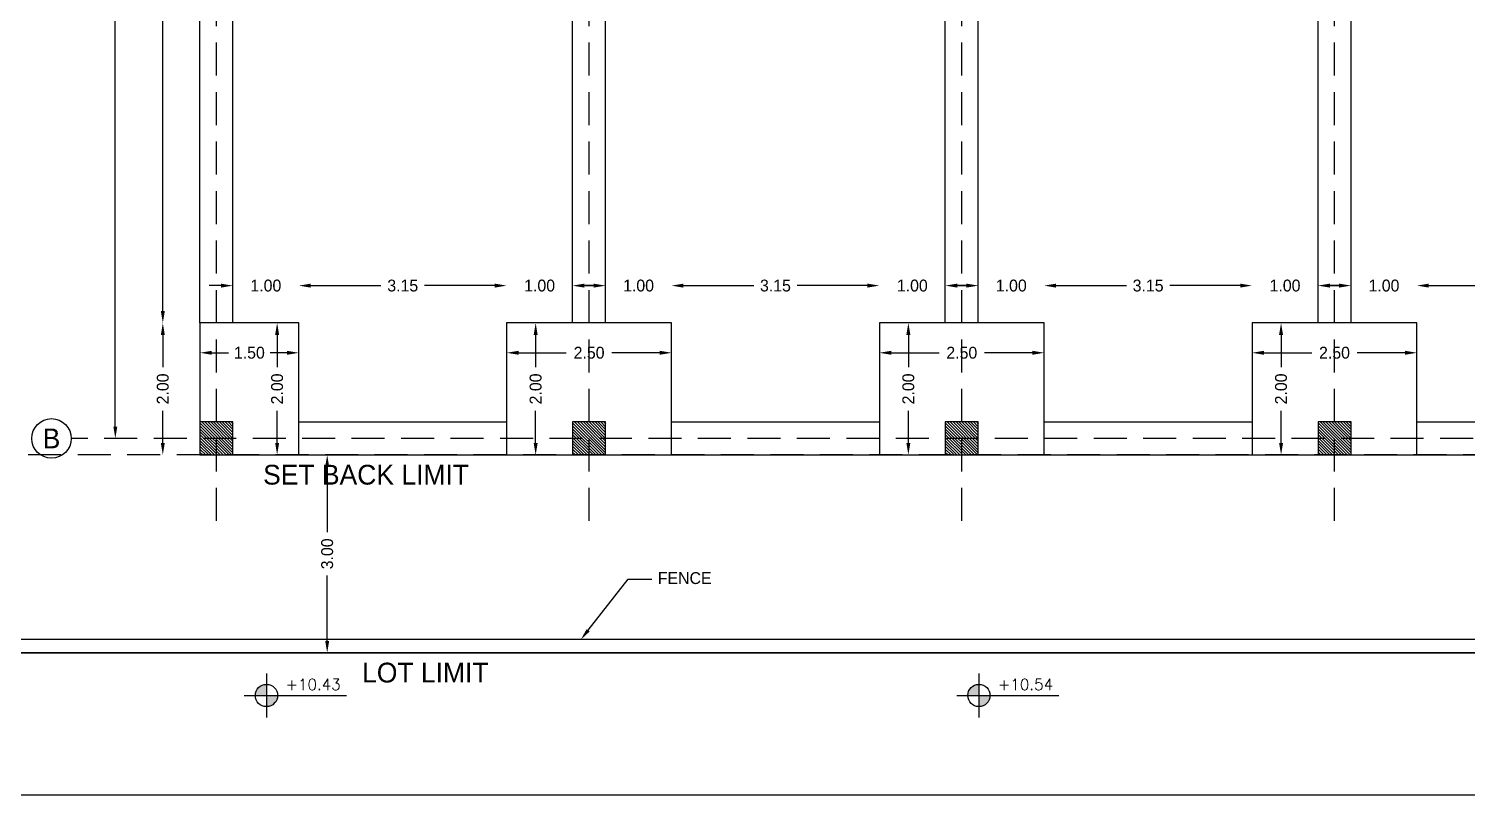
# Model space of a CAD drawing. Header units: metres. Extents: x -353217 to -351774, y -68080 to -67552.
# Drawn here: x -352474.59 to -352452.78, y -67837.88 to -67826.26 of the extents above; entities that cross this region are included whole.
import ezdxf
from ezdxf import colors
from ezdxf.entities.mleader import LeaderData, LeaderLine
from ezdxf.enums import TextEntityAlignment as Align
from ezdxf.math import Vec2, Vec3

# ---------------------------------------------------------------- set-up
doc = ezdxf.new("R2010")
doc.units = ezdxf.units.M
doc.header["$MEASUREMENT"] = 0
doc.header["$PDMODE"] = 2
doc.header["$PDSIZE"] = -0.6
doc.linetypes.add('DASHED', pattern=[0.75, 0.5, -0.25])
for name, color, linetype in [('A-dim', 4, 'Continuous'), ('A-HATCH', 9, 'Continuous'), ('A-levels', 4, 'Continuous'), ('A-TEXT', 6, 'Continuous'), ('A-walls', 5, 'Continuous'), ('Dim', 40, 'Continuous'), ('lot', 3, 'Continuous'), ('proj', 2, 'DASHED'), ('structure', 3, 'Continuous')]:
    doc.layers.add(name, color=color, linetype=linetype)
doc.styles.add('ROMANS', font='romans', dxfattribs={"height": 0.4})
doc.dimstyles.get("Standard").update_dxf_attribs({"dimtxt": 0.18, "dimasz": 0.18, "dimexe": 0.18, "dimexo": 0.0625, "dimgap": 0.09, "dimtad": 0, "dimzin": 0, "dimdsep": 46, "dimtxsty": 'Standard', "dimcen": 0.09, "dimse1": 1, "dimse2": 1, "dimadec": 0, "dimazin": 0, "dimtfac": 1, "dimtix": 1, "dimtofl": 0, "dimtmove": 0, "dimatfit": 3, "dimfxl": 1, "dimtolj": 1, "dimtzin": 0, "dimarcsym": 0})

# ---------------------------------------------------------------- blocks, each defined once
blk = doc.blocks.new('planlev')
h = blk.add_hatch(color=256)
h.paths.add_polyline_path([(0, 0.2, 0.414214), (-0.2, 0), (0, 0)])
h.paths.add_polyline_path([(0.2, 0), (0, 0), (0, -0.2, 0.414214)])
for p, q in [((0, 0.4), (0, -0.4)), ((-0.4, 0), (1.445, 0))]:
    blk.add_line(p, q)
blk.add_circle((0, 0), 0.2)
at = {"style": 'ROMANS'}
for tag, p in [('LEVEL-NOTATION', (0.345, 0.099)), ('FINISH', (0.345, -0.301))]:
    blk.add_attdef(tag, p, '', height=0.2, dxfattribs=at)
blk = doc.blocks.new('*D274')
at = {"layer": 'A-dim', "color": 0, "lineweight": -2, "transparency": 16777216}
for p, q in [((-352470.061, -67832.896), (-352470.061, -67833.886)), ((-352470.061, -67835.536), (-352470.061, -67834.546))]:
    blk.add_line(p, q, dxfattribs=at)
at = {"layer": 'A-dim', "color": 0, "transparency": 16777216}
for points in [[(-352470.091, -67832.896), (-352470.031, -67832.896), (-352470.061, -67832.716)], [(-352470.091, -67835.536), (-352470.031, -67835.536), (-352470.061, -67835.716)]]:
    blk.add_solid(points, dxfattribs=at)
at = {"layer": 'Defpoints', "color": 0, "transparency": 16777216}
for p in [(-352472.191, -67832.716), (-352472.191, -67835.716), (-352470.061, -67835.716)]:
    blk.add_point(p, dxfattribs=at)
at = {"layer": 'A-dim', "color": 0, "transparency": 16777216, "insert": (-352470.061, -67834.216), "char_height": 0.18, "attachment_point": 5, "rotation": 90}
blk.add_mtext('\\A1;3.00', dxfattribs=at)
blk = doc.blocks.new('*D292')
at = {"layer": 'A-dim', "color": 0, "lineweight": -2, "transparency": 16777216}
for p, q in [((-352472.553, -67819.896), (-352472.553, -67824.856)), ((-352472.553, -67830.536), (-352472.553, -67825.576))]:
    blk.add_line(p, q, dxfattribs=at)
at = {"layer": 'A-dim', "color": 0, "transparency": 16777216}
for points in [[(-352472.583, -67819.896), (-352472.523, -67819.896), (-352472.553, -67819.716)], [(-352472.583, -67830.536), (-352472.523, -67830.536), (-352472.553, -67830.716)]]:
    blk.add_solid(points, dxfattribs=at)
at = {"layer": 'Defpoints', "color": 0, "transparency": 16777216}
for p in [(-352471.991, -67819.716), (-352472.553, -67830.716), (-352471.991, -67830.716)]:
    blk.add_point(p, dxfattribs=at)
at = {"layer": 'A-dim', "color": 0, "transparency": 16777216, "insert": (-352472.553, -67825.216), "char_height": 0.18, "attachment_point": 5, "rotation": 90}
blk.add_mtext('\\A1;11.00', dxfattribs=at)
blk = doc.blocks.new('*D293')
at = {"layer": 'A-dim', "color": 0, "lineweight": -2, "transparency": 16777216}
for p, q in [((-352472.553, -67830.896), (-352472.553, -67831.386)), ((-352472.553, -67832.536), (-352472.553, -67832.046))]:
    blk.add_line(p, q, dxfattribs=at)
at = {"layer": 'A-dim', "color": 0, "transparency": 16777216}
for points in [[(-352472.583, -67830.896), (-352472.523, -67830.896), (-352472.553, -67830.716)], [(-352472.583, -67832.536), (-352472.523, -67832.536), (-352472.553, -67832.716)]]:
    blk.add_solid(points, dxfattribs=at)
at = {"layer": 'Defpoints', "color": 0, "transparency": 16777216}
for p in [(-352471.991, -67830.716), (-352472.553, -67832.716), (-352471.991, -67832.716)]:
    blk.add_point(p, dxfattribs=at)
at = {"layer": 'A-dim', "color": 0, "transparency": 16777216, "insert": (-352472.553, -67831.716), "char_height": 0.18, "attachment_point": 5, "rotation": 90}
blk.add_mtext('\\A1;2.00', dxfattribs=at)
blk = doc.blocks.new('*D294')
at = {"layer": 'A-dim', "color": 0, "lineweight": -2, "transparency": 16777216}
for p, q in [((-352471.671, -67830.15), (-352471.851, -67830.15)), ((-352470.311, -67830.15), (-352470.131, -67830.15))]:
    blk.add_line(p, q, dxfattribs=at)
at = {"layer": 'A-dim', "color": 0, "transparency": 16777216}
for points in [[(-352471.671, -67830.12), (-352471.671, -67830.18), (-352471.491, -67830.15)], [(-352470.311, -67830.12), (-352470.311, -67830.18), (-352470.491, -67830.15)]]:
    blk.add_solid(points, dxfattribs=at)
at = {"layer": 'Defpoints', "color": 0, "transparency": 16777216}
for p in [(-352470.491, -67830.15), (-352471.491, -67830.716), (-352470.491, -67830.716)]:
    blk.add_point(p, dxfattribs=at)
at = {"layer": 'A-dim', "color": 0, "transparency": 16777216, "insert": (-352470.991, -67830.15), "char_height": 0.18, "attachment_point": 5}
blk.add_mtext('\\A1;1.00', dxfattribs=at)
blk = doc.blocks.new('*D295')
at = {"layer": 'A-dim', "color": 0, "lineweight": -2, "transparency": 16777216}
for p, q in [((-352470.311, -67830.15), (-352469.246, -67830.15)), ((-352467.521, -67830.15), (-352468.586, -67830.15))]:
    blk.add_line(p, q, dxfattribs=at)
at = {"layer": 'A-dim', "color": 0, "transparency": 16777216}
for points in [[(-352470.311, -67830.12), (-352470.311, -67830.18), (-352470.491, -67830.15)], [(-352467.521, -67830.12), (-352467.521, -67830.18), (-352467.341, -67830.15)]]:
    blk.add_solid(points, dxfattribs=at)
at = {"layer": 'Defpoints', "color": 0, "transparency": 16777216}
for p in [(-352467.341, -67830.15), (-352470.491, -67830.716), (-352467.341, -67830.716)]:
    blk.add_point(p, dxfattribs=at)
at = {"layer": 'A-dim', "color": 0, "transparency": 16777216, "insert": (-352468.916, -67830.15), "char_height": 0.18, "attachment_point": 5}
blk.add_mtext('\\A1;3.15', dxfattribs=at)
blk = doc.blocks.new('*D296')
at = {"layer": 'A-dim', "color": 0, "lineweight": -2, "transparency": 16777216}
for p, q in [((-352467.521, -67830.15), (-352467.701, -67830.15)), ((-352466.161, -67830.15), (-352465.981, -67830.15))]:
    blk.add_line(p, q, dxfattribs=at)
at = {"layer": 'A-dim', "color": 0, "transparency": 16777216}
for points in [[(-352467.521, -67830.12), (-352467.521, -67830.18), (-352467.341, -67830.15)], [(-352466.161, -67830.12), (-352466.161, -67830.18), (-352466.341, -67830.15)]]:
    blk.add_solid(points, dxfattribs=at)
at = {"layer": 'Defpoints', "color": 0, "transparency": 16777216}
for p in [(-352466.341, -67830.15), (-352467.341, -67830.716), (-352466.341, -67830.716)]:
    blk.add_point(p, dxfattribs=at)
at = {"layer": 'A-dim', "color": 0, "transparency": 16777216, "insert": (-352466.841, -67830.15), "char_height": 0.18, "attachment_point": 5}
blk.add_mtext('\\A1;1.00', dxfattribs=at)
blk = doc.blocks.new('*D297')
at = {"layer": 'A-dim', "color": 0, "lineweight": -2, "transparency": 16777216}
for p, q in [((-352466.021, -67830.15), (-352466.201, -67830.15)), ((-352464.661, -67830.15), (-352464.481, -67830.15))]:
    blk.add_line(p, q, dxfattribs=at)
at = {"layer": 'A-dim', "color": 0, "transparency": 16777216}
for points in [[(-352466.021, -67830.12), (-352466.021, -67830.18), (-352465.841, -67830.15)], [(-352464.661, -67830.12), (-352464.661, -67830.18), (-352464.841, -67830.15)]]:
    blk.add_solid(points, dxfattribs=at)
at = {"layer": 'Defpoints', "color": 0, "transparency": 16777216}
for p in [(-352464.841, -67830.15), (-352465.841, -67830.716), (-352464.841, -67830.716)]:
    blk.add_point(p, dxfattribs=at)
at = {"layer": 'A-dim', "color": 0, "transparency": 16777216, "insert": (-352465.341, -67830.15), "char_height": 0.18, "attachment_point": 5}
blk.add_mtext('\\A1;1.00', dxfattribs=at)
blk = doc.blocks.new('*D298')
at = {"layer": 'A-dim', "color": 0, "lineweight": -2, "transparency": 16777216}
for p, q in [((-352464.661, -67830.15), (-352463.596, -67830.15)), ((-352461.871, -67830.15), (-352462.936, -67830.15))]:
    blk.add_line(p, q, dxfattribs=at)
at = {"layer": 'A-dim', "color": 0, "transparency": 16777216}
for points in [[(-352464.661, -67830.12), (-352464.661, -67830.18), (-352464.841, -67830.15)], [(-352461.871, -67830.12), (-352461.871, -67830.18), (-352461.691, -67830.15)]]:
    blk.add_solid(points, dxfattribs=at)
at = {"layer": 'Defpoints', "color": 0, "transparency": 16777216}
for p in [(-352461.691, -67830.15), (-352464.841, -67830.716), (-352461.691, -67830.716)]:
    blk.add_point(p, dxfattribs=at)
at = {"layer": 'A-dim', "color": 0, "transparency": 16777216, "insert": (-352463.266, -67830.15), "char_height": 0.18, "attachment_point": 5}
blk.add_mtext('\\A1;3.15', dxfattribs=at)
blk = doc.blocks.new('*D299')
at = {"layer": 'A-dim', "color": 0, "lineweight": -2, "transparency": 16777216}
for p, q in [((-352461.871, -67830.15), (-352462.051, -67830.15)), ((-352460.511, -67830.15), (-352460.331, -67830.15))]:
    blk.add_line(p, q, dxfattribs=at)
at = {"layer": 'A-dim', "color": 0, "transparency": 16777216}
for points in [[(-352461.871, -67830.12), (-352461.871, -67830.18), (-352461.691, -67830.15)], [(-352460.511, -67830.12), (-352460.511, -67830.18), (-352460.691, -67830.15)]]:
    blk.add_solid(points, dxfattribs=at)
at = {"layer": 'Defpoints', "color": 0, "transparency": 16777216}
for p in [(-352460.691, -67830.15), (-352461.691, -67830.716), (-352460.691, -67830.716)]:
    blk.add_point(p, dxfattribs=at)
at = {"layer": 'A-dim', "color": 0, "transparency": 16777216, "insert": (-352461.191, -67830.15), "char_height": 0.18, "attachment_point": 5}
blk.add_mtext('\\A1;1.00', dxfattribs=at)
blk = doc.blocks.new('*D300')
at = {"layer": 'A-dim', "color": 0, "lineweight": -2, "transparency": 16777216}
for p, q in [((-352460.371, -67830.15), (-352460.551, -67830.15)), ((-352459.011, -67830.15), (-352458.831, -67830.15))]:
    blk.add_line(p, q, dxfattribs=at)
at = {"layer": 'A-dim', "color": 0, "transparency": 16777216}
for points in [[(-352460.371, -67830.12), (-352460.371, -67830.18), (-352460.191, -67830.15)], [(-352459.011, -67830.12), (-352459.011, -67830.18), (-352459.191, -67830.15)]]:
    blk.add_solid(points, dxfattribs=at)
at = {"layer": 'Defpoints', "color": 0, "transparency": 16777216}
for p in [(-352459.191, -67830.15), (-352460.191, -67830.716), (-352459.191, -67830.716)]:
    blk.add_point(p, dxfattribs=at)
at = {"layer": 'A-dim', "color": 0, "transparency": 16777216, "insert": (-352459.691, -67830.15), "char_height": 0.18, "attachment_point": 5}
blk.add_mtext('\\A1;1.00', dxfattribs=at)
blk = doc.blocks.new('*D301')
at = {"layer": 'A-dim', "color": 0, "lineweight": -2, "transparency": 16777216}
for p, q in [((-352459.011, -67830.15), (-352457.946, -67830.15)), ((-352456.221, -67830.15), (-352457.286, -67830.15))]:
    blk.add_line(p, q, dxfattribs=at)
at = {"layer": 'A-dim', "color": 0, "transparency": 16777216}
for points in [[(-352459.011, -67830.12), (-352459.011, -67830.18), (-352459.191, -67830.15)], [(-352456.221, -67830.12), (-352456.221, -67830.18), (-352456.041, -67830.15)]]:
    blk.add_solid(points, dxfattribs=at)
at = {"layer": 'Defpoints', "color": 0, "transparency": 16777216}
for p in [(-352456.041, -67830.15), (-352459.191, -67830.716), (-352456.041, -67830.716)]:
    blk.add_point(p, dxfattribs=at)
at = {"layer": 'A-dim', "color": 0, "transparency": 16777216, "insert": (-352457.616, -67830.15), "char_height": 0.18, "attachment_point": 5}
blk.add_mtext('\\A1;3.15', dxfattribs=at)
blk = doc.blocks.new('*D302')
at = {"layer": 'A-dim', "color": 0, "lineweight": -2, "transparency": 16777216}
for p, q in [((-352456.221, -67830.15), (-352456.401, -67830.15)), ((-352454.861, -67830.15), (-352454.681, -67830.15))]:
    blk.add_line(p, q, dxfattribs=at)
at = {"layer": 'A-dim', "color": 0, "transparency": 16777216}
for points in [[(-352456.221, -67830.12), (-352456.221, -67830.18), (-352456.041, -67830.15)], [(-352454.861, -67830.12), (-352454.861, -67830.18), (-352455.041, -67830.15)]]:
    blk.add_solid(points, dxfattribs=at)
at = {"layer": 'Defpoints', "color": 0, "transparency": 16777216}
for p in [(-352455.041, -67830.15), (-352456.041, -67830.716), (-352455.041, -67830.716)]:
    blk.add_point(p, dxfattribs=at)
at = {"layer": 'A-dim', "color": 0, "transparency": 16777216, "insert": (-352455.541, -67830.15), "char_height": 0.18, "attachment_point": 5}
blk.add_mtext('\\A1;1.00', dxfattribs=at)
blk = doc.blocks.new('*D303')
at = {"layer": 'A-dim', "color": 0, "lineweight": -2, "transparency": 16777216}
for p, q in [((-352454.721, -67830.15), (-352454.901, -67830.15)), ((-352453.361, -67830.15), (-352453.181, -67830.15))]:
    blk.add_line(p, q, dxfattribs=at)
at = {"layer": 'A-dim', "color": 0, "transparency": 16777216}
for points in [[(-352454.721, -67830.12), (-352454.721, -67830.18), (-352454.541, -67830.15)], [(-352453.361, -67830.12), (-352453.361, -67830.18), (-352453.541, -67830.15)]]:
    blk.add_solid(points, dxfattribs=at)
at = {"layer": 'Defpoints', "color": 0, "transparency": 16777216}
for p in [(-352453.541, -67830.15), (-352454.541, -67830.716), (-352453.541, -67830.716)]:
    blk.add_point(p, dxfattribs=at)
at = {"layer": 'A-dim', "color": 0, "transparency": 16777216, "insert": (-352454.041, -67830.15), "char_height": 0.18, "attachment_point": 5}
blk.add_mtext('\\A1;1.00', dxfattribs=at)
blk = doc.blocks.new('*D304')
at = {"layer": 'A-dim', "color": 0, "lineweight": -2, "transparency": 16777216}
for p, q in [((-352453.361, -67830.15), (-352452.296, -67830.15)), ((-352450.571, -67830.15), (-352451.636, -67830.15))]:
    blk.add_line(p, q, dxfattribs=at)
at = {"layer": 'A-dim', "color": 0, "transparency": 16777216}
for points in [[(-352453.361, -67830.12), (-352453.361, -67830.18), (-352453.541, -67830.15)], [(-352450.571, -67830.12), (-352450.571, -67830.18), (-352450.391, -67830.15)]]:
    blk.add_solid(points, dxfattribs=at)
at = {"layer": 'Defpoints', "color": 0, "transparency": 16777216}
for p in [(-352450.391, -67830.15), (-352453.541, -67830.716), (-352450.391, -67830.716)]:
    blk.add_point(p, dxfattribs=at)
at = {"layer": 'A-dim', "color": 0, "transparency": 16777216, "insert": (-352451.966, -67830.15), "char_height": 0.18, "attachment_point": 5}
blk.add_mtext('\\A1;3.15', dxfattribs=at)
blk = doc.blocks.new('*D334')
at = {"layer": 'A-dim', "color": 0, "lineweight": -2, "transparency": 16777216}
for p, q in [((-352470.82, -67830.896), (-352470.82, -67831.386)), ((-352470.82, -67832.536), (-352470.82, -67832.046))]:
    blk.add_line(p, q, dxfattribs=at)
at = {"layer": 'A-dim', "color": 0, "transparency": 16777216}
for points in [[(-352470.85, -67830.896), (-352470.79, -67830.896), (-352470.82, -67830.716)], [(-352470.85, -67832.536), (-352470.79, -67832.536), (-352470.82, -67832.716)]]:
    blk.add_solid(points, dxfattribs=at)
at = {"layer": 'Defpoints', "color": 0, "transparency": 16777216}
for p in [(-352470.491, -67830.716), (-352470.82, -67832.716), (-352470.491, -67832.716)]:
    blk.add_point(p, dxfattribs=at)
at = {"layer": 'A-dim', "color": 0, "transparency": 16777216, "insert": (-352470.82, -67831.716), "char_height": 0.18, "attachment_point": 5, "rotation": 90}
blk.add_mtext('\\A1;2.00', dxfattribs=at)
blk = doc.blocks.new('*D335')
at = {"layer": 'A-dim', "color": 0, "lineweight": -2, "transparency": 16777216}
for p, q in [((-352471.811, -67831.168), (-352471.556, -67831.168)), ((-352470.671, -67831.168), (-352470.926, -67831.168))]:
    blk.add_line(p, q, dxfattribs=at)
at = {"layer": 'A-dim', "color": 0, "transparency": 16777216}
for points in [[(-352471.811, -67831.138), (-352471.811, -67831.198), (-352471.991, -67831.168)], [(-352470.671, -67831.138), (-352470.671, -67831.198), (-352470.491, -67831.168)]]:
    blk.add_solid(points, dxfattribs=at)
at = {"layer": 'Defpoints', "color": 0, "transparency": 16777216}
for p in [(-352471.991, -67830.716), (-352470.491, -67830.716), (-352470.491, -67831.168)]:
    blk.add_point(p, dxfattribs=at)
at = {"layer": 'A-dim', "color": 0, "transparency": 16777216, "insert": (-352471.241, -67831.168), "char_height": 0.18, "attachment_point": 5}
blk.add_mtext('\\A1;1.50', dxfattribs=at)
blk = doc.blocks.new('*D336')
at = {"layer": 'A-dim', "color": 0, "lineweight": -2, "transparency": 16777216}
for p, q in [((-352467.161, -67831.168), (-352466.436, -67831.168)), ((-352465.021, -67831.168), (-352465.746, -67831.168))]:
    blk.add_line(p, q, dxfattribs=at)
at = {"layer": 'A-dim', "color": 0, "transparency": 16777216}
for points in [[(-352467.161, -67831.138), (-352467.161, -67831.198), (-352467.341, -67831.168)], [(-352465.021, -67831.138), (-352465.021, -67831.198), (-352464.841, -67831.168)]]:
    blk.add_solid(points, dxfattribs=at)
at = {"layer": 'Defpoints', "color": 0, "transparency": 16777216}
for p in [(-352467.341, -67830.716), (-352464.841, -67830.716), (-352464.841, -67831.168)]:
    blk.add_point(p, dxfattribs=at)
at = {"layer": 'A-dim', "color": 0, "transparency": 16777216, "insert": (-352466.091, -67831.168), "char_height": 0.18, "attachment_point": 5}
blk.add_mtext('\\A1;2.50', dxfattribs=at)
blk = doc.blocks.new('*D337')
at = {"layer": 'A-dim', "color": 0, "lineweight": -2, "transparency": 16777216}
for p, q in [((-352466.901, -67830.896), (-352466.901, -67831.386)), ((-352466.901, -67832.536), (-352466.901, -67832.046))]:
    blk.add_line(p, q, dxfattribs=at)
at = {"layer": 'A-dim', "color": 0, "transparency": 16777216}
for points in [[(-352466.931, -67830.896), (-352466.871, -67830.896), (-352466.901, -67830.716)], [(-352466.931, -67832.536), (-352466.871, -67832.536), (-352466.901, -67832.716)]]:
    blk.add_solid(points, dxfattribs=at)
at = {"layer": 'Defpoints', "color": 0, "transparency": 16777216}
for p in [(-352464.841, -67830.716), (-352466.901, -67832.716), (-352464.841, -67832.716)]:
    blk.add_point(p, dxfattribs=at)
at = {"layer": 'A-dim', "color": 0, "transparency": 16777216, "insert": (-352466.901, -67831.716), "char_height": 0.18, "attachment_point": 5, "rotation": 90}
blk.add_mtext('\\A1;2.00', dxfattribs=at)
blk = doc.blocks.new('*D338')
at = {"layer": 'A-dim', "color": 0, "lineweight": -2, "transparency": 16777216}
for p, q in [((-352461.511, -67831.168), (-352460.786, -67831.168)), ((-352459.371, -67831.168), (-352460.096, -67831.168))]:
    blk.add_line(p, q, dxfattribs=at)
at = {"layer": 'A-dim', "color": 0, "transparency": 16777216}
for points in [[(-352461.511, -67831.138), (-352461.511, -67831.198), (-352461.691, -67831.168)], [(-352459.371, -67831.138), (-352459.371, -67831.198), (-352459.191, -67831.168)]]:
    blk.add_solid(points, dxfattribs=at)
at = {"layer": 'Defpoints', "color": 0, "transparency": 16777216}
for p in [(-352461.691, -67830.716), (-352459.191, -67830.716), (-352459.191, -67831.168)]:
    blk.add_point(p, dxfattribs=at)
at = {"layer": 'A-dim', "color": 0, "transparency": 16777216, "insert": (-352460.441, -67831.168), "char_height": 0.18, "attachment_point": 5}
blk.add_mtext('\\A1;2.50', dxfattribs=at)
blk = doc.blocks.new('*D339')
at = {"layer": 'A-dim', "color": 0, "lineweight": -2, "transparency": 16777216}
for p, q in [((-352461.251, -67830.896), (-352461.251, -67831.386)), ((-352461.251, -67832.536), (-352461.251, -67832.046))]:
    blk.add_line(p, q, dxfattribs=at)
at = {"layer": 'A-dim', "color": 0, "transparency": 16777216}
for points in [[(-352461.281, -67830.896), (-352461.221, -67830.896), (-352461.251, -67830.716)], [(-352461.281, -67832.536), (-352461.221, -67832.536), (-352461.251, -67832.716)]]:
    blk.add_solid(points, dxfattribs=at)
at = {"layer": 'Defpoints', "color": 0, "transparency": 16777216}
for p in [(-352459.191, -67830.716), (-352461.251, -67832.716), (-352459.191, -67832.716)]:
    blk.add_point(p, dxfattribs=at)
at = {"layer": 'A-dim', "color": 0, "transparency": 16777216, "insert": (-352461.251, -67831.716), "char_height": 0.18, "attachment_point": 5, "rotation": 90}
blk.add_mtext('\\A1;2.00', dxfattribs=at)
blk = doc.blocks.new('*D340')
at = {"layer": 'A-dim', "color": 0, "lineweight": -2, "transparency": 16777216}
for p, q in [((-352455.861, -67831.168), (-352455.136, -67831.168)), ((-352453.721, -67831.168), (-352454.446, -67831.168))]:
    blk.add_line(p, q, dxfattribs=at)
at = {"layer": 'A-dim', "color": 0, "transparency": 16777216}
for points in [[(-352455.861, -67831.138), (-352455.861, -67831.198), (-352456.041, -67831.168)], [(-352453.721, -67831.138), (-352453.721, -67831.198), (-352453.541, -67831.168)]]:
    blk.add_solid(points, dxfattribs=at)
at = {"layer": 'Defpoints', "color": 0, "transparency": 16777216}
for p in [(-352456.041, -67830.716), (-352453.541, -67830.716), (-352453.541, -67831.168)]:
    blk.add_point(p, dxfattribs=at)
at = {"layer": 'A-dim', "color": 0, "transparency": 16777216, "insert": (-352454.791, -67831.168), "char_height": 0.18, "attachment_point": 5}
blk.add_mtext('\\A1;2.50', dxfattribs=at)
blk = doc.blocks.new('*D341')
at = {"layer": 'A-dim', "color": 0, "lineweight": -2, "transparency": 16777216}
for p, q in [((-352455.601, -67830.896), (-352455.601, -67831.386)), ((-352455.601, -67832.536), (-352455.601, -67832.046))]:
    blk.add_line(p, q, dxfattribs=at)
at = {"layer": 'A-dim', "color": 0, "transparency": 16777216}
for points in [[(-352455.631, -67830.896), (-352455.571, -67830.896), (-352455.601, -67830.716)], [(-352455.631, -67832.536), (-352455.571, -67832.536), (-352455.601, -67832.716)]]:
    blk.add_solid(points, dxfattribs=at)
at = {"layer": 'Defpoints', "color": 0, "transparency": 16777216}
for p in [(-352453.541, -67830.716), (-352455.601, -67832.716), (-352453.541, -67832.716)]:
    blk.add_point(p, dxfattribs=at)
at = {"layer": 'A-dim', "color": 0, "transparency": 16777216, "insert": (-352455.601, -67831.716), "char_height": 0.18, "attachment_point": 5, "rotation": 90}
blk.add_mtext('\\A1;2.00', dxfattribs=at)
blk = doc.blocks.new('*D353')
at = {"layer": 'A-dim', "color": 0, "lineweight": -2, "transparency": 16777216}
for p, q in [((-352473.273, -67818.146), (-352473.273, -67824.811)), ((-352473.273, -67832.286), (-352473.273, -67825.621))]:
    blk.add_line(p, q, dxfattribs=at)
at = {"layer": 'A-dim', "color": 0, "transparency": 16777216}
for points in [[(-352473.303, -67818.146), (-352473.243, -67818.146), (-352473.273, -67817.966)], [(-352473.303, -67832.286), (-352473.243, -67832.286), (-352473.273, -67832.466)]]:
    blk.add_solid(points, dxfattribs=at)
at = {"layer": 'Defpoints', "color": 0, "transparency": 16777216}
for p in [(-352473.941, -67817.966), (-352473.941, -67832.466), (-352473.273, -67832.466)]:
    blk.add_point(p, dxfattribs=at)
at = {"layer": 'A-dim', "color": 0, "transparency": 16777216, "insert": (-352473.273, -67825.216), "char_height": 0.18, "attachment_point": 5, "rotation": 90}
blk.add_mtext('\\A1;14.50', dxfattribs=at)

msp = doc.modelspace()

# ---------------------------------------------------------------- hatches: boundary and pattern name
at = {"layer": 'A-HATCH'}
h = msp.add_hatch(dxfattribs=at)
h.set_pattern_fill('LINE', color=256, scale=0.25, angle=315, style=0)
h.set_pattern_definition([(315, (-352471.990604, -67832.716397), (0.0220971, 0.0220971), [])])
h.paths.add_polyline_path([(-352471.4906036, -67832.2163974), (-352471.9906036, -67832.2163974), (-352471.9906036, -67832.7163974), (-352471.4906036, -67832.7163974)])
h = msp.add_hatch(dxfattribs=at)
h.set_pattern_fill('LINE', color=256, scale=0.25, angle=315, style=0)
h.set_pattern_definition([(315, (-352466.340604, -67832.716397), (0.0220971, 0.0220971), [])])
h.paths.add_polyline_path([(-352465.8406036, -67832.2163974), (-352466.3406036, -67832.2163974), (-352466.3406036, -67832.7163974), (-352465.8406036, -67832.7163974)])
h = msp.add_hatch(dxfattribs=at)
h.set_pattern_fill('LINE', color=256, scale=0.25, angle=315, style=0)
h.set_pattern_definition([(315, (-352460.690604, -67832.716397), (0.0220971, 0.0220971), [])])
h.paths.add_polyline_path([(-352460.1906036, -67832.2163974), (-352460.6906036, -67832.2163974), (-352460.6906036, -67832.7163974), (-352460.1906036, -67832.7163974)])
h = msp.add_hatch(dxfattribs=at)
h.set_pattern_fill('LINE', color=256, scale=0.25, angle=315, style=0)
h.set_pattern_definition([(315, (-352455.040604, -67832.716397), (0.0220971, 0.0220971), [])])
h.paths.add_polyline_path([(-352454.5406036, -67832.2163974), (-352455.0406036, -67832.2163974), (-352455.0406036, -67832.7163974), (-352454.5406036, -67832.7163974)])

# ---------------------------------------------------------------- linework, layer by layer
msp.add_line((-352479.1960723, -67835.7163974), (-352427.5158223, -67835.7163974))
at = {"layer": 'A-TEXT'}
msp.add_circle((-352474.2406036, -67832.4663974), 0.3, dxfattribs=at)
at = {"layer": 'A-walls'}
for p, q in [((-352471.9906036, -67830.7163974), (-352471.9906036, -67819.7163974)), ((-352471.4906036, -67830.7163974), (-352471.4906036, -67819.7163974)), ((-352466.3406036, -67830.7163974), (-352466.3406036, -67819.7163974)), ((-352465.8406036, -67830.7163974), (-352465.8406036, -67819.7163974)), ((-352460.6906036, -67830.7163974), (-352460.6906036, -67819.7163974)), ((-352460.1906036, -67830.7163974), (-352460.1906036, -67819.7163974)), ((-352455.0406036, -67830.7163974), (-352455.0406036, -67819.7163974)), ((-352454.5406036, -67830.7163974), (-352454.5406036, -67819.7163974)), ((-352470.4906036, -67832.2163974), (-352467.3406036, -67832.2163974)), ((-352464.8406036, -67832.2163974), (-352461.6906036, -67832.2163974)), ((-352459.1906036, -67832.2163974), (-352456.0406036, -67832.2163974)), ((-352453.5406036, -67832.2163974), (-352450.3906036, -67832.2163974)), ((-352470.4906036, -67832.7163974), (-352467.3406036, -67832.7163974)), ((-352464.8406036, -67832.7163974), (-352461.6906036, -67832.7163974)), ((-352459.1906036, -67832.7163974), (-352456.0406036, -67832.7163974)), ((-352453.5406036, -67832.7163974), (-352450.3906036, -67832.7163974))]:
    msp.add_line(p, q, dxfattribs=at)
msp.add_lwpolyline([(-352479.7652508, -67810.3676991), (-352479.7797468, -67809.8507424), (-352414.4923415, -67794.5440272), (-352413.8815705, -67820.5693195), (-352428.7166581, -67820.7648419), (-352427.5653906, -67835.5163974), (-352479.0600533, -67835.5163974), (-352479.6250452, -67815.3676991)], dxfattribs=at)
for points in [[(-352471.9906036, -67832.7163974), (-352470.4906036, -67832.7163974), (-352470.4906036, -67830.7163974), (-352471.9906036, -67830.7163974)], [(-352467.3406036, -67832.7163974), (-352464.8406036, -67832.7163974), (-352464.8406036, -67830.7163974), (-352467.3406036, -67830.7163974)], [(-352461.6906036, -67832.7163974), (-352459.1906036, -67832.7163974), (-352459.1906036, -67830.7163974), (-352461.6906036, -67830.7163974)], [(-352456.0406036, -67832.7163974), (-352453.5406036, -67832.7163974), (-352453.5406036, -67830.7163974), (-352456.0406036, -67830.7163974)]]:
    msp.add_lwpolyline(points, close=True, dxfattribs=at)
at = {"layer": 'Dim'}
msp.add_lwpolyline([(-352494.2698072, -67793.8752964), (-352405.2698072, -67793.8752964), (-352405.2698072, -67837.8752964), (-352494.2698072, -67837.8752964)], close=True, dxfattribs=at)
at = {"layer": 'lot'}
msp.add_lwpolyline([(-352479.9842414, -67809.6932632), (-352414.2981757, -67794.2930815), (-352413.6768847, -67820.7666391), (-352428.500662, -67820.9620125), (-352427.3491737, -67835.7163974), (-352479.2545236, -67835.7163974), (-352479.9842414, -67809.6932632)], dxfattribs=at)
at = {"layer": 'lot', "linetype": 'DASHED'}
msp.add_lwpolyline([(-352476.9168237, -67812.0554514), (-352417.2106625, -67798.0572659), (-352416.7471723, -67817.8068441), (-352431.7406036, -67818.0044534), (-352430.5924275, -67832.7163974), (-352476.3374678, -67832.7163974)], close=True, dxfattribs=at)
at = {"layer": 'proj'}
for p, q in [((-352471.7406036, -67833.7163974), (-352471.7406036, -67815.7163974)), ((-352466.0906036, -67833.7163974), (-352466.0906036, -67815.7163974)), ((-352460.4406036, -67833.7163974), (-352460.4406036, -67815.7163974)), ((-352454.7906036, -67833.7163974), (-352454.7906036, -67815.7163974)), ((-352430.9406036, -67832.4663974), (-352473.9406036, -67832.4663974))]:
    msp.add_line(p, q, dxfattribs=at)
at = {"layer": 'structure'}
for points in [[(-352471.9906036, -67832.7163974), (-352471.4906036, -67832.7163974), (-352471.4906036, -67832.2163974), (-352471.9906036, -67832.2163974)], [(-352466.3406036, -67832.7163974), (-352465.8406036, -67832.7163974), (-352465.8406036, -67832.2163974), (-352466.3406036, -67832.2163974)], [(-352460.6906036, -67832.7163974), (-352460.1906036, -67832.7163974), (-352460.1906036, -67832.2163974), (-352460.6906036, -67832.2163974)], [(-352455.0406036, -67832.7163974), (-352454.5406036, -67832.7163974), (-352454.5406036, -67832.2163974), (-352455.0406036, -67832.2163974)]]:
    msp.add_lwpolyline(points, close=True, dxfattribs=at)

# ---------------------------------------------------------------- block references
at = {"layer": 'A-levels'}
ref = msp.add_blockref('planlev', (-352470.9815401, -67836.3634014), dxfattribs=dict(at, xscale=0.8399999999811083, yscale=0.8400000266188385, zscale=0.8399999999811083, rotation=0.01238904898646651))
ref.add_attrib('LEVEL-NOTATION', '+10.43', (-352470.6916878, -67836.2804778), dxfattribs={"height": 0.168, "rotation": 0.01238905, "style": 'ROMANS'})
ref = msp.add_blockref('planlev', (-352460.1820243, -67836.3634014), dxfattribs=dict(at, xscale=0.8399999999811083, yscale=0.8400000266188385, zscale=0.8399999999811083, rotation=0.01238904898646651))
ref.add_attrib('LEVEL-NOTATION', '+10.54', (-352459.8921721, -67836.2804778), dxfattribs={"height": 0.168, "rotation": 0.01238905, "style": 'ROMANS'})

# ---------------------------------------------------------------- texts
at = {"layer": 'A-TEXT'}
msp.add_text('B', height=0.3, dxfattribs=at).set_placement((-352474.2406036, -67832.4663974), align=Align.MIDDLE_CENTER)
for s, p in [('SET BACK LIMIT', (-352471.0327222, -67833.1661027)), ('LOT LIMIT', (-352469.5320549, -67836.1661027))]:
    msp.add_text(s, height=0.3, dxfattribs=at).set_placement(p)

# ---------------------------------------------------------------- dimensions: what is measured, and where the dimension line sits
at = {"layer": 'A-dim'}
for base, p1, p2, override, picture, middle in [((-352473.2732988, -67832.4663974), (-352473.9406036, -67817.9663974), (-352473.9406036, -67832.4663974), {"dimfxl": 0.5}, '*D353', (-352473.2732988, -67825.2163974)), ((-352472.5531011, -67830.7163974), (-352471.9906036, -67819.7163974), (-352471.9906036, -67830.7163974), {"dimtmove": 1, "dimfxl": 0.5}, '*D292', (-352472.5531011, -67825.2163974)), ((-352472.5531011, -67832.7163974), (-352471.9906036, -67830.7163974), (-352471.9906036, -67832.7163974), {"dimtmove": 1, "dimfxl": 0.5}, '*D293', (-352472.5531011, -67831.7163974)), ((-352470.8200501, -67832.7163974), (-352470.4906036, -67830.7163974), (-352470.4906036, -67832.7163974), {"dimfxl": 0.5}, '*D334', (-352470.8200501, -67831.7163974)), ((-352466.9005241, -67832.7163974), (-352464.8406036, -67830.7163974), (-352464.8406036, -67832.7163974), {"dimfxl": 0.5}, '*D337', (-352466.9005241, -67831.7163974)), ((-352461.2505241, -67832.7163974), (-352459.1906036, -67830.7163974), (-352459.1906036, -67832.7163974), {"dimfxl": 0.5}, '*D339', (-352461.2505241, -67831.7163974)), ((-352455.6005241, -67832.7163974), (-352453.5406036, -67830.7163974), (-352453.5406036, -67832.7163974), {"dimfxl": 0.5}, '*D341', (-352455.6005241, -67831.7163974)), ((-352470.0605311, -67835.7163974), (-352472.1906036, -67832.7163974), (-352472.1906036, -67835.7163974), {"dimfxl": 0.5}, '*D274', (-352470.0605311, -67834.2163974))]:
    dim = msp.add_linear_dim(base=base, p1=p1, p2=p2, angle=90, dimstyle='Standard', override=override, dxfattribs=at)
    dim.commit()
    dim.dimension.update_dxf_attribs({"geometry": picture, "text_midpoint": middle})
for base, p1, p2, override, picture, middle in [((-352470.4906036, -67830.1498366), (-352471.4906036, -67830.7163974), (-352470.4906036, -67830.7163974), {"dimfxl": 0.5}, '*D294', (-352470.9906036, -67830.1498366)), ((-352467.3406036, -67830.1498366), (-352470.4906036, -67830.7163974), (-352467.3406036, -67830.7163974), {"dimtmove": 1, "dimfxl": 0.5}, '*D295', (-352468.9156036, -67830.1498366)), ((-352466.3406036, -67830.1498366), (-352467.3406036, -67830.7163974), (-352466.3406036, -67830.7163974), {"dimtmove": 1, "dimfxl": 0.5}, '*D296', (-352466.8406036, -67830.1498366)), ((-352464.8406036, -67830.1498366), (-352465.8406036, -67830.7163974), (-352464.8406036, -67830.7163974), {"dimfxl": 0.5}, '*D297', (-352465.3406036, -67830.1498366)), ((-352461.6906036, -67830.1498366), (-352464.8406036, -67830.7163974), (-352461.6906036, -67830.7163974), {"dimtmove": 1, "dimfxl": 0.5}, '*D298', (-352463.2656036, -67830.1498366)), ((-352460.6906036, -67830.1498366), (-352461.6906036, -67830.7163974), (-352460.6906036, -67830.7163974), {"dimtmove": 1, "dimfxl": 0.5}, '*D299', (-352461.1906036, -67830.1498366)), ((-352459.1906036, -67830.1498366), (-352460.1906036, -67830.7163974), (-352459.1906036, -67830.7163974), {"dimfxl": 0.5}, '*D300', (-352459.6906036, -67830.1498366)), ((-352456.0406036, -67830.1498366), (-352459.1906036, -67830.7163974), (-352456.0406036, -67830.7163974), {"dimtmove": 1, "dimfxl": 0.5}, '*D301', (-352457.6156036, -67830.1498366)), ((-352455.0406036, -67830.1498366), (-352456.0406036, -67830.7163974), (-352455.0406036, -67830.7163974), {"dimtmove": 1, "dimfxl": 0.5}, '*D302', (-352455.5406036, -67830.1498366)), ((-352453.5406036, -67830.1498366), (-352454.5406036, -67830.7163974), (-352453.5406036, -67830.7163974), {"dimfxl": 0.5}, '*D303', (-352454.0406036, -67830.1498366)), ((-352450.3906036, -67830.1498366), (-352453.5406036, -67830.7163974), (-352450.3906036, -67830.7163974), {"dimtmove": 1, "dimfxl": 0.5}, '*D304', (-352451.9656036, -67830.1498366)), ((-352470.4906036, -67831.1684139), (-352471.9906036, -67830.7163974), (-352470.4906036, -67830.7163974), {"dimfxl": 0.5}, '*D335', (-352471.2406036, -67831.1684139)), ((-352464.8406036, -67831.1684139), (-352467.3406036, -67830.7163974), (-352464.8406036, -67830.7163974), {"dimfxl": 0.5}, '*D336', (-352466.0906036, -67831.1684139)), ((-352459.1906036, -67831.1684139), (-352461.6906036, -67830.7163974), (-352459.1906036, -67830.7163974), {"dimfxl": 0.5}, '*D338', (-352460.4406036, -67831.1684139)), ((-352453.5406036, -67831.1684139), (-352456.0406036, -67830.7163974), (-352453.5406036, -67830.7163974), {"dimfxl": 0.5}, '*D340', (-352454.7906036, -67831.1684139))]:
    dim = msp.add_linear_dim(base=base, p1=p1, p2=p2, dimstyle='Standard', override=override, dxfattribs=at)
    dim.commit()
    dim.dimension.update_dxf_attribs({"geometry": picture, "text_midpoint": middle})

# ---------------------------------------------------------------- leaders
at = {"layer": 'A-TEXT'}
ml = msp.add_multileader_mtext('Standard', dxfattribs=at)
ml.set_content('FENCE', color=256)
ml.set_leader_properties()
ml.build(insert=Vec2(0, 0))
ml.multileader.update_dxf_attribs({"text_right_attachment_type": 6, "dogleg_length": 0.36, "arrow_head_size": 0.18})
ctx = ml.context
ctx.base_point, ctx.char_height, ctx.arrow_head_size, ctx.landing_gap_size, ctx.plane_origin = Vec3(-352465.1391935, -67834.6015251), 0.18, 0.18, 0.09, Vec3(-352466.2162637, -67835.5163974)
ctx.right_attachment = 6
notes = []
notes.append((ctx, [(0, (1, 1, 0), (-352465.4991935, -67834.6015251), (1, 0), 0.36, [(0, [(-352466.2162637, -67835.5163974)], 0, [])])]))
ctx.mtext.insert, ctx.mtext.flow_direction = Vec3(-352465.0491935, -67834.4935251), 5
for ctx, leaders in notes:
    for number, flags, end, landing, length, lines in leaders:
        leader = LeaderData()
        leader.index, (leader.has_last_leader_line, leader.has_dogleg_vector, leader.attachment_direction) = number, flags
        leader.last_leader_point, leader.dogleg_vector, leader.dogleg_length = Vec3(end), Vec3(landing), length
        for number, points, colour, breaks in lines:
            line = LeaderLine()
            line.index, line.vertices, line.color, line.breaks = number, Vec3.list(points), colors.encode_raw_color(colour), breaks
            leader.lines.append(line)
        ctx.leaders.append(leader)

doc.saveas('drawing.dxf')
